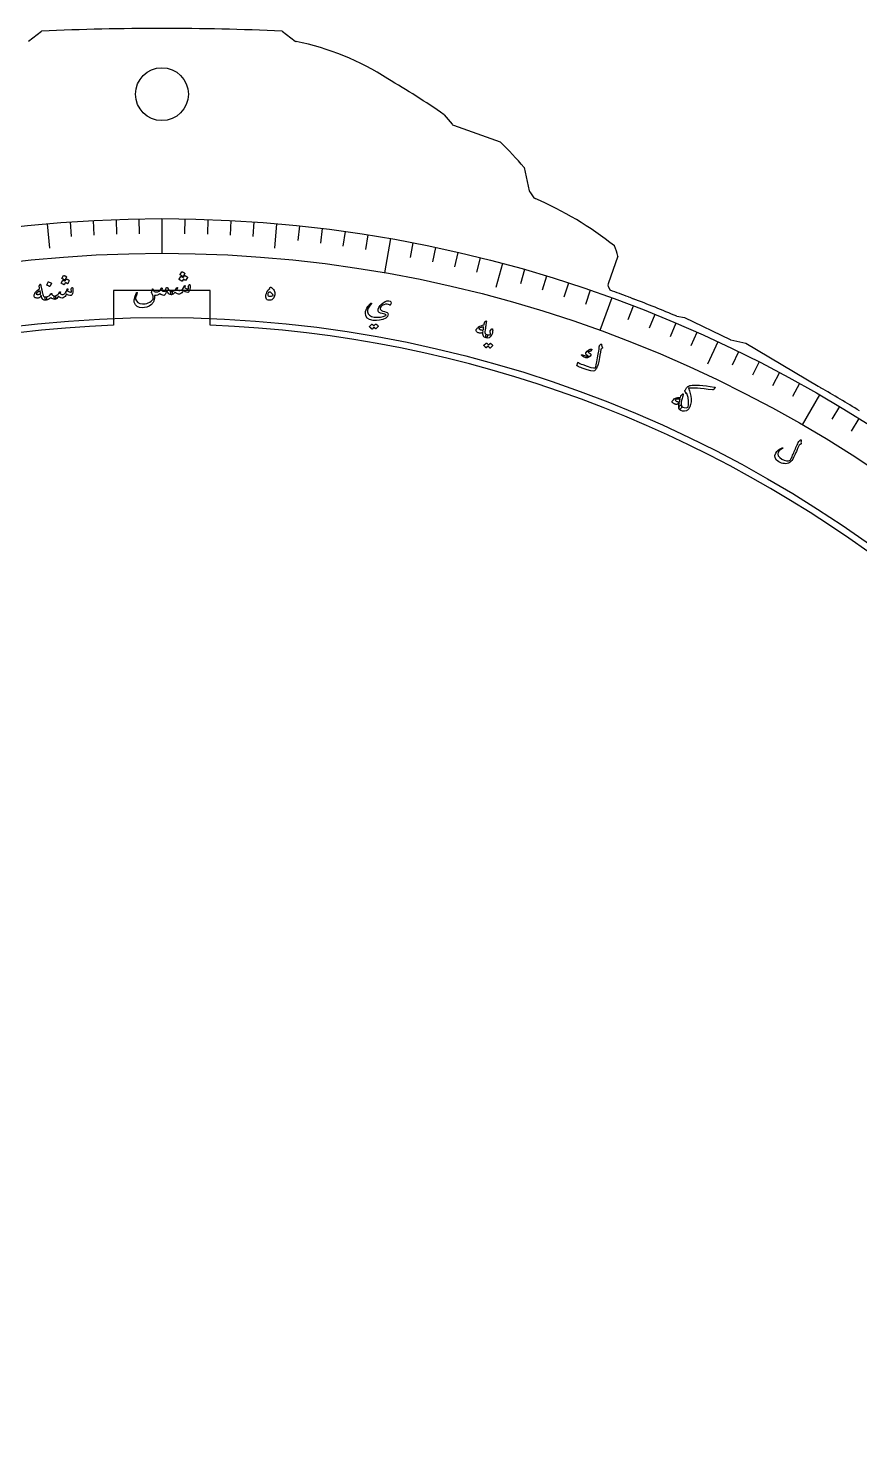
# Model space of a CAD drawing. Header units: millimetres. Extents: x -65 to 65, y -65 to 74.
# Drawn here: x -6.6 to 34.3, y 4.1 to 74 of the extents above; entities that cross this region are included whole.
import ezdxf

# ---------------------------------------------------------------- set-up
doc = ezdxf.new("R2010")
doc.units = ezdxf.units.MM
for name, color, linetype in [('CUT_INNER', 6, 'Continuous'), ('CUT_OUTER', 1, 'Continuous'), ('ENGRAVE', 7, 'Continuous'), ('ENGRAVE_FINE', 8, 'Continuous'), ('TEXT', 5, 'Continuous')]:
    doc.layers.add(name, color=color, linetype=linetype)

msp = doc.modelspace()

# ---------------------------------------------------------------- linework, layer by layer
at = {"layer": 'CUT_INNER'}
for points in [[(2.375, 61.135), (-2.375, 61.135), (-2.375, 59.4273)], [(2.375, 59.4273), (2.375, 61.135)]]:
    msp.add_lwpolyline(points, dxfattribs=at)
msp.add_circle((0, 70.7888), 1.3, dxfattribs=at)
for centre, radius, start, end in [((0.0001, -0.0002), 59.4749, 92.288724, 16.523657), ((0.0006, 0.0004), 59.4743, 16.523207, 87.71201)]:
    msp.add_arc(centre, radius, start, end, dxfattribs=at)
at = {"layer": 'CUT_OUTER'}
for points in [[(-6.5649, 73.4018), (-5.9184, 73.8867), (-5.9156, 73.8886)], [(5.9046, 73.8886), (5.9074, 73.8867), (6.5539, 73.4018)], [(13.8689, 69.7806), (13.8715, 69.7778), (14.2621, 69.3091)], [(14.3269, 69.2639), (16.6321, 68.4404), (16.6354, 68.439)], [(17.8092, 67.182), (17.8101, 67.1787), (18.0534, 66.0404)], [(18.08, 65.9818), (18.2912, 65.7002)], [(22.4196, 62.8225), (22.4186, 62.8192), (21.9379, 61.4578)], [(21.9452, 61.3407), (22.0413, 61.1485)], [(22.9391, 60.8175), (23.0034, 60.8111), (23.0067, 60.8106), (23.0098, 60.8092), (23.1637, 60.7322)], [(25.3175, 59.8665), (25.6858, 59.8051), (25.6892, 59.8044), (25.6925, 59.803), (27.9369, 58.7221), (27.9529, 58.7155), (27.9696, 58.7107), (28.7033, 58.5483), (28.7072, 58.5473), (28.7107, 58.5454), (32.2618, 56.4282), (32.3848, 56.358)]]:
    msp.add_lwpolyline(points, dxfattribs=at)
for centre, radius, start, end in [((-0.0055, -55.6663), 129.6897, 87.388068, 92.611917), ((6.6439, 73.5218), 0.15, 233.130102, 253.491157), ((4.0805, 60.77), 12.8576, 56.912234, 78.693796), ((-7.4251, 39.3691), 37.1254, 55.000405, 60.067465), ((14.3773, 69.4051), 0.15, 219.805571, 250.34115), ((4.0662, 55.5249), 18.021, 40.305286, 45.775595), ((18.2, 66.0718), 0.15, 192.064421, 216.869898), ((18.4112, 65.7902), 0.15, 216.869898, 242.605391), ((11.557, 49.8346), 17.2159, 51.594139, 66.788481), ((16.8137, 61.2334), 5.8268, 15.825905, 21.041291), ((22.0793, 61.4078), 0.15, 160.551762, 206.565051), ((3.7417, 10.1327), 54.1986, 69.255306, 70.266919), ((0.5765, 1.4273), 63.4607, 67.053998, 69.149839), ((0.5385, 0.9174), 63.9362, 58.126889, 60.125962)]:
    msp.add_arc(centre, radius, start, end, dxfattribs=at)
at = {"layer": 'ENGRAVE'}
for points in [[(-5.6362, 64.4224), (-5.5303, 63.2115)], [(0, 64.6685), (0, 62.9668)], [(5.6362, 64.4224), (5.5303, 63.2115)], [(11.2296, 63.686), (10.9341, 62.0102)], [(16.7374, 62.465), (16.4228, 61.2909)], [(22.1179, 60.7685), (21.5359, 59.1694)], [(27.3301, 58.6096), (26.8164, 57.5079)], [(32.3343, 56.0046), (31.4834, 54.5308)]]:
    msp.add_lwpolyline(points, dxfattribs=at)
for radius in [64.6685, 62.9668, 59.8065]:
    msp.add_circle((0, 0), radius, dxfattribs=at)
at = {"layer": 'ENGRAVE_FINE'}
for points in [[(-4.511, 64.511), (-4.4602, 63.7834)], [(-3.3845, 64.5799), (-3.3463, 63.8516)], [(-2.2569, 64.6291), (-2.2314, 63.9002)], [(-1.1286, 64.6587), (-1.1159, 63.9295)], [(1.1286, 64.6587), (1.1159, 63.9295)], [(2.2569, 64.6291), (2.2314, 63.9002)], [(3.3845, 64.5799), (3.3463, 63.8516)], [(4.511, 64.511), (4.4602, 63.7834)], [(6.7597, 64.3142), (6.6835, 63.5889)], [(7.8811, 64.1865), (7.7922, 63.4626)], [(9.0001, 64.0392), (8.8986, 63.3169)], [(10.1164, 63.8723), (10.0023, 63.152)], [(12.3393, 63.4804), (12.2002, 62.7645)], [(13.4453, 63.2553), (13.2937, 62.542)], [(14.5472, 63.0111), (14.3832, 62.3004)], [(15.6447, 62.7476), (15.4683, 62.0399)], [(17.8251, 62.1634), (17.624, 61.4623)], [(18.9072, 61.8428), (18.694, 61.1454)], [(19.9837, 61.5034), (19.7583, 60.8098)], [(21.054, 61.1453), (20.8166, 60.4557)], [(23.1751, 60.3732), (22.9138, 59.6924)], [(24.2252, 59.9596), (23.952, 59.2834)], [(25.268, 59.5277), (24.983, 58.8563)], [(26.303, 59.0776), (26.0064, 58.4114)], [(28.3488, 58.1237), (28.0291, 57.4682)], [(29.3589, 57.6201), (29.0278, 56.9702)], [(30.36, 57.0989), (30.0176, 56.455)], [(31.3519, 56.5603), (30.9983, 55.9225)], [(33.3067, 55.4317), (32.9311, 54.8066)], [(34.2691, 54.842), (33.8826, 54.2235)]]:
    msp.add_lwpolyline(points, dxfattribs=at)
at = {"layer": 'TEXT'}
for points in [[(-5.5885, 61.5518), (-5.5864, 61.5543), (-5.5834, 61.556), (-5.5793, 61.5568), (-5.5742, 61.5568), (-5.5374, 61.5457), (-5.5024, 61.5313), (-5.4692, 61.5135), (-5.4378, 61.4923), (-5.4346, 61.489), (-5.4331, 61.4855), (-5.4331, 61.4818), (-5.4347, 61.478), (-5.5081, 61.3328), (-5.511, 61.3292), (-5.515, 61.328), (-5.5201, 61.3293), (-5.5264, 61.3329), (-5.5319, 61.3361), (-5.5404, 61.3408), (-5.5521, 61.347), (-5.567, 61.3548), (-5.5851, 61.3641), (-5.6069, 61.3749), (-5.6322, 61.3872), (-5.6612, 61.401), (-5.6651, 61.4034), (-5.6671, 61.4059), (-5.6674, 61.4086), (-5.6658, 61.4115)], [(-4.7073, 61.693), (-4.7052, 61.6954), (-4.7021, 61.697), (-4.698, 61.6978), (-4.6929, 61.6977), (-4.6744, 61.6924), (-4.6564, 61.6863), (-4.6389, 61.6796), (-4.6219, 61.6721), (-4.6054, 61.6637), (-4.5891, 61.6545), (-4.5731, 61.6443), (-4.5574, 61.6331), (-4.5543, 61.6296), (-4.5527, 61.6257), (-4.5528, 61.6215), (-4.5544, 61.6169), (-4.6318, 61.4726), (-4.634, 61.4706), (-4.6375, 61.4704), (-4.6424, 61.4718), (-4.6484, 61.475), (-4.6525, 61.4772), (-4.6587, 61.4806), (-4.6673, 61.4852), (-4.6781, 61.491), (-4.6912, 61.4978), (-4.7065, 61.5057), (-4.7241, 61.5145), (-4.744, 61.5242), (-4.7999, 61.4178), (-4.8029, 61.415), (-4.807, 61.4145), (-4.8122, 61.4161), (-4.8184, 61.42), (-4.8239, 61.4232), (-4.8324, 61.428), (-4.844, 61.4344), (-4.8587, 61.4423), (-4.8768, 61.4518), (-4.8984, 61.4629), (-4.9236, 61.4755), (-4.9524, 61.4896), (-4.9555, 61.492), (-4.957, 61.4947), (-4.9569, 61.4974), (-4.9551, 61.5003), (-4.876, 61.6379), (-4.8739, 61.6403), (-4.8708, 61.642), (-4.8668, 61.6427), (-4.8617, 61.6427), (-4.8486, 61.639), (-4.8355, 61.6349), (-4.8226, 61.6305), (-4.8098, 61.6258), (-4.7971, 61.6206), (-4.7848, 61.6147), (-4.7727, 61.6083), (-4.761, 61.6013)], [(-4.8483, 61.8717), (-4.8462, 61.8741), (-4.8431, 61.8757), (-4.839, 61.8765), (-4.8339, 61.8764), (-4.8153, 61.8712), (-4.7973, 61.8652), (-4.7797, 61.8584), (-4.7627, 61.851), (-4.7461, 61.8427), (-4.7298, 61.8334), (-4.7137, 61.8233), (-4.6979, 61.8122), (-4.6939, 61.808), (-4.6918, 61.804), (-4.6915, 61.8), (-4.693, 61.7961), (-4.7704, 61.6516), (-4.7734, 61.6489), (-4.7775, 61.6484), (-4.7827, 61.65), (-4.7889, 61.6538), (-4.7944, 61.6571), (-4.8029, 61.6619), (-4.8146, 61.6683), (-4.8293, 61.6762), (-4.8475, 61.6857), (-4.8692, 61.6968), (-4.8945, 61.7094), (-4.9233, 61.7235), (-4.9272, 61.7259), (-4.9293, 61.7285), (-4.9295, 61.7312), (-4.9279, 61.7341)], [(1.1061, 61.8624), (1.1084, 61.8646), (1.1117, 61.8659), (1.1158, 61.8663), (1.1208, 61.8658), (1.1388, 61.8587), (1.1561, 61.851), (1.1729, 61.8426), (1.1891, 61.8336), (1.2048, 61.8237), (1.2201, 61.813), (1.2351, 61.8013), (1.2497, 61.7887), (1.2524, 61.7849), (1.2536, 61.7809), (1.2532, 61.7767), (1.2512, 61.7724), (1.1606, 61.6359), (1.1581, 61.6342), (1.1546, 61.6342), (1.1499, 61.6361), (1.1442, 61.6399), (1.1404, 61.6424), (1.1345, 61.6464), (1.1264, 61.6518), (1.1162, 61.6586), (1.1038, 61.6666), (1.0892, 61.6759), (1.0726, 61.6863), (1.0537, 61.6979), (0.988, 61.5971), (0.9847, 61.5947), (0.9806, 61.5945), (0.9756, 61.5966), (0.9698, 61.6011), (0.9647, 61.6048), (0.9567, 61.6103), (0.9457, 61.6178), (0.9318, 61.6271), (0.9147, 61.6383), (0.8942, 61.6513), (0.8702, 61.6662), (0.8429, 61.6829), (0.8401, 61.6857), (0.8389, 61.6884), (0.8392, 61.6911), (0.8412, 61.6938), (0.9329, 61.8234), (0.9352, 61.8257), (0.9385, 61.827), (0.9426, 61.8274), (0.9476, 61.8268), (0.9603, 61.8219), (0.9729, 61.8167), (0.9854, 61.8111), (0.9977, 61.8051), (1.0098, 61.7988), (1.0216, 61.7918), (1.033, 61.7843), (1.044, 61.7762)], [(0.9824, 62.0536), (0.9848, 62.0558), (0.988, 62.0571), (0.9921, 62.0575), (0.9972, 62.057), (1.0152, 62.05), (1.0326, 62.0423), (1.0495, 62.0339), (1.0657, 62.0249), (1.0815, 62.0151), (1.0969, 62.0044), (1.1119, 61.9927), (1.1266, 61.9802), (1.1302, 61.9757), (1.1319, 61.9715), (1.1319, 61.9675), (1.13, 61.9638), (1.0394, 61.8272), (1.0361, 61.8247), (1.032, 61.8246), (1.027, 61.8267), (1.0211, 61.8311), (1.016, 61.8348), (1.0079, 61.8404), (0.9969, 61.8479), (0.983, 61.8572), (0.9658, 61.8684), (0.9453, 61.8814), (0.9213, 61.8963), (0.8938, 61.9131), (0.8902, 61.9159), (0.8884, 61.9186), (0.8884, 61.9214), (0.8903, 61.9241)], [(-5.9989, 61.4328), (-5.9892, 61.4452), (-5.9809, 61.4474), (-5.974, 61.4394), (-5.9683, 61.4212), (-5.9659, 61.4101), (-5.9625, 61.3948), (-5.958, 61.3753), (-5.9523, 61.3515), (-5.9457, 61.3233), (-5.9381, 61.2903), (-5.9297, 61.2527), (-5.9203, 61.2103), (-5.9111, 61.1687), (-5.9028, 61.1314), (-5.8956, 61.0985), (-5.8893, 61.07), (-5.8841, 61.0459), (-5.8799, 61.0263), (-5.8767, 61.0114), (-5.8745, 61.0011), (-5.8589, 60.936), (-5.8406, 60.8861), (-5.8197, 60.8512), (-5.7962, 60.8314), (-5.7803, 60.8244), (-5.7615, 60.8206), (-5.7398, 60.82), (-5.7152, 60.8227), (-5.7005, 60.8216), (-5.6886, 60.8156), (-5.6797, 60.8044), (-5.6738, 60.7882), (-5.6703, 60.7683), (-5.6691, 60.748), (-5.6702, 60.7273), (-5.6734, 60.7061), (-5.6784, 60.6878), (-5.6845, 60.674), (-5.6917, 60.6646), (-5.6999, 60.6598), (-5.7471, 60.6558), (-5.7885, 60.6605), (-5.8242, 60.674), (-5.8542, 60.6962), (-5.8809, 60.7305), (-5.9047, 60.7767), (-5.9257, 60.8348), (-5.9436, 60.9049), (-5.9649, 60.8591), (-5.9875, 60.8225), (-6.0115, 60.7951), (-6.0368, 60.777), (-6.058, 60.7693), (-6.0833, 60.7646), (-6.1129, 60.7629), (-6.1466, 60.7641), (-6.1824, 60.7685), (-6.2128, 60.7748), (-6.2377, 60.7829), (-6.2571, 60.7931), (-6.2732, 60.8064), (-6.2845, 60.8208), (-6.2909, 60.8365), (-6.2925, 60.8534), (-6.2905, 60.8748), (-6.2858, 60.8988), (-6.2783, 60.9254), (-6.2682, 60.9546), (-6.2566, 60.984), (-6.2462, 61.0075), (-6.237, 61.0253), (-6.2291, 61.0371), (-6.1834, 61.087), (-6.1328, 61.1346), (-6.0773, 61.1799), (-6.0169, 61.2228), (-6.0227, 61.2573), (-6.0273, 61.2871), (-6.0308, 61.3122), (-6.0332, 61.3327), (-6.0338, 61.3499), (-6.0323, 61.3656), (-6.0285, 61.3797), (-6.0225, 61.3922)], [(-5.9933, 61.1137), (-6.0568, 61.0847), (-6.1098, 61.0515), (-6.1522, 61.014), (-6.1841, 60.9723), (-6.1859, 60.9668), (-6.1854, 60.9621), (-6.1823, 60.9581), (-6.1768, 60.9548), (-6.1571, 60.9486), (-6.1361, 60.9445), (-6.1136, 60.9425), (-6.0897, 60.9425), (-6.0645, 60.9446), (-6.0379, 60.9488), (-6.0098, 60.9551), (-5.9804, 60.9634), (-5.9759, 60.9653), (-5.9713, 60.9684), (-5.9666, 60.9726), (-5.9617, 60.978), (-5.9643, 60.9927), (-5.9672, 61.0081), (-5.9705, 61.0241), (-5.9743, 61.0407), (-5.9784, 61.058), (-5.983, 61.0759), (-5.9879, 61.0945), (-5.9933, 61.1137)], [(-5.2747, 60.8624), (-5.26, 60.859), (-5.2491, 60.8551), (-5.242, 60.8506), (-5.2387, 60.8455), (-5.2366, 60.8374), (-5.2353, 60.8275), (-5.2348, 60.8157), (-5.235, 60.802), (-5.2381, 60.7578), (-5.2434, 60.726), (-5.2509, 60.7066), (-5.2606, 60.6994), (-5.3098, 60.7021), (-5.3603, 60.7185), (-5.412, 60.7487), (-5.465, 60.7927), (-5.5075, 60.7443), (-5.5608, 60.706), (-5.6249, 60.6778), (-5.6999, 60.6598), (-5.7083, 60.6607), (-5.7154, 60.6651), (-5.7213, 60.6732), (-5.7259, 60.6847), (-5.7475, 60.7594), (-5.7499, 60.7677), (-5.7501, 60.7769), (-5.7481, 60.787), (-5.7439, 60.798), (-5.7387, 60.8068), (-5.7322, 60.8138), (-5.7244, 60.8191), (-5.7152, 60.8227), (-5.6254, 60.8447), (-5.5527, 60.876), (-5.4971, 60.9167), (-5.4588, 60.9667), (-5.4544, 60.9735), (-5.4489, 60.9785), (-5.4424, 60.9818), (-5.4347, 60.9834), (-5.4275, 60.983), (-5.4222, 60.9804), (-5.4187, 60.9756), (-5.417, 60.9686), (-5.4162, 60.9618), (-5.415, 60.956), (-5.4134, 60.9511), (-5.4115, 60.9472), (-5.3778, 60.9133), (-5.3438, 60.8879), (-5.3095, 60.8709), (-5.2747, 60.8624)], [(-4.4239, 61.2856), (-4.4201, 61.2886), (-4.4153, 61.288), (-4.4097, 61.2839), (-4.4031, 61.2762), (-4.3956, 61.2628), (-4.3893, 61.2434), (-4.3842, 61.2181), (-4.3802, 61.1867), (-4.3771, 61.1509), (-4.3765, 61.1159), (-4.3785, 61.0816), (-4.383, 61.048), (-4.3985, 60.9822), (-4.4176, 60.9343), (-4.4402, 60.9044), (-4.4663, 60.8925), (-4.5302, 60.8915), (-4.5903, 60.9038), (-4.6466, 60.9292), (-4.6993, 60.9679), (-4.728, 60.8983), (-4.7641, 60.843), (-4.8076, 60.8018), (-4.8586, 60.7749), (-4.9135, 60.7655), (-4.9707, 60.7749), (-5.0301, 60.8033), (-5.0918, 60.8506), (-5.1333, 60.7873), (-5.1752, 60.741), (-5.2177, 60.7117), (-5.2606, 60.6994), (-5.2698, 60.7037), (-5.2794, 60.7179), (-5.2895, 60.7421), (-5.3, 60.7763), (-5.3057, 60.8105), (-5.3034, 60.8362), (-5.2931, 60.8535), (-5.2747, 60.8624), (-5.193, 60.8885), (-5.1232, 60.9315), (-5.0651, 60.9914), (-5.0188, 61.0683), (-5.0163, 61.0725), (-5.0135, 61.0756), (-5.0104, 61.0775), (-5.0069, 61.0784), (-5.0025, 61.0783), (-4.9986, 61.0773), (-4.995, 61.0753), (-4.9918, 61.0723), (-4.9893, 61.0627), (-4.9919, 61.0459), (-4.9996, 61.0218), (-5.0124, 60.9904), (-4.9905, 60.9688), (-4.958, 60.9543), (-4.915, 60.9467), (-4.8613, 60.9461), (-4.7961, 60.9653), (-4.7416, 61.0152), (-4.6978, 61.096), (-4.6648, 61.2076), (-4.6631, 61.2133), (-4.6609, 61.2174), (-4.6582, 61.22), (-4.6548, 61.2211), (-4.6497, 61.221), (-4.6451, 61.22), (-4.6412, 61.218), (-4.6379, 61.2151), (-4.6353, 61.2107), (-4.6336, 61.2063), (-4.6328, 61.2018), (-4.6329, 61.1972), (-4.6453, 61.1197), (-4.6227, 61.1025), (-4.5959, 61.0879), (-4.5651, 61.0759), (-4.5301, 61.0664), (-4.4963, 61.061), (-4.4709, 61.0612), (-4.4539, 61.0669), (-4.4453, 61.0781), (-4.4434, 61.0944), (-4.4468, 61.1172), (-4.4554, 61.1464), (-4.4693, 61.1821), (-4.4681, 61.1925), (-4.4602, 61.2133), (-4.4454, 61.2443), (-4.4239, 61.2856)], [(0.2136, 61.2593), (0.2171, 61.2685), (0.2223, 61.2761), (0.229, 61.2821), (0.2373, 61.2865), (0.2481, 61.2881), (0.2587, 61.2841), (0.269, 61.2744), (0.279, 61.259), (0.3236, 61.1841), (0.3691, 61.1308), (0.4156, 61.0991), (0.4631, 61.0888), (0.486, 61.083), (0.5001, 61.064), (0.5055, 61.0319), (0.5022, 60.9867), (0.4961, 60.9597), (0.4873, 60.9405), (0.4759, 60.929), (0.4619, 60.9252), (0.3982, 60.9385), (0.3406, 60.9774), (0.2892, 61.0418), (0.244, 61.1319), (0.2403, 61.14), (0.2363, 61.1424), (0.2321, 61.1391), (0.2276, 61.1302), (0.2062, 61.0632), (0.1878, 61.0094), (0.1724, 60.9688), (0.16, 60.9413), (0.1477, 60.9215), (0.1324, 60.9073), (0.1142, 60.8988), (0.0931, 60.896), (0.0416, 60.9005), (-0.0081, 60.9156), (-0.0561, 60.9414), (-0.1022, 60.9778), (-0.1541, 60.932), (-0.2141, 60.9021), (-0.2823, 60.8879), (-0.3586, 60.8896), (-0.3608, 60.8418), (-0.3644, 60.7968), (-0.3693, 60.7545), (-0.3756, 60.7149), (-0.3833, 60.678), (-0.3923, 60.6435), (-0.4026, 60.6115), (-0.4144, 60.582), (-0.4334, 60.5426), (-0.4569, 60.5067), (-0.485, 60.4741), (-0.5175, 60.4448), (-0.6246, 60.3734), (-0.7357, 60.3226), (-0.851, 60.2924), (-0.9705, 60.2829), (-1.1079, 60.3), (-1.2178, 60.347), (-1.3003, 60.4243), (-1.3554, 60.5319), (-1.3641, 60.57), (-1.3672, 60.6157), (-1.3646, 60.669), (-1.3563, 60.73), (-1.3411, 60.7973), (-1.3178, 60.8695), (-1.2865, 60.9467), (-1.247, 61.0288), (-1.2433, 61.0344), (-1.2395, 61.0385), (-1.2353, 61.0409), (-1.2309, 61.0418), (-1.225, 61.0414), (-1.22, 61.0398), (-1.2159, 61.037), (-1.2126, 61.0331), (-1.2105, 61.0285), (-1.2097, 61.0236), (-1.2103, 61.0185), (-1.2122, 61.0131), (-1.2581, 60.9145), (-1.2876, 60.832), (-1.301, 60.7655), (-1.2982, 60.7149), (-1.2569, 60.6215), (-1.186, 60.5509), (-1.0856, 60.503), (-0.9557, 60.4777), (-0.8916, 60.4761), (-0.8234, 60.4842), (-0.751, 60.5017), (-0.6744, 60.5287), (-0.5978, 60.5645), (-0.5323, 60.6065), (-0.4781, 60.6547), (-0.435, 60.7091), (-0.4249, 60.7812), (-0.4329, 60.8554), (-0.4594, 60.9318), (-0.5042, 61.0103), (-0.5087, 61.0193), (-0.5111, 61.028), (-0.5115, 61.0365), (-0.5099, 61.0448), (-0.4694, 61.196), (-0.4636, 61.2097), (-0.4568, 61.2161), (-0.4491, 61.2153), (-0.4404, 61.2072), (-0.4287, 61.1852), (-0.4174, 61.161), (-0.4066, 61.1344), (-0.3962, 61.1057), (-0.3772, 61.0811), (-0.3389, 61.0674), (-0.2811, 61.0644), (-0.2039, 61.0721), (-0.1621, 61.0841), (-0.1256, 61.1054), (-0.0942, 61.1361), (-0.0681, 61.176), (-0.0646, 61.1816), (-0.0613, 61.1876), (-0.0582, 61.1939), (-0.0554, 61.2005), (-0.0527, 61.2074), (-0.05, 61.2144), (-0.0472, 61.2215), (-0.0445, 61.2287), (-0.039, 61.2424), (-0.0332, 61.2524), (-0.0272, 61.2587), (-0.0209, 61.2615), (-0.0155, 61.2616), (-0.01, 61.2601), (-0.0045, 61.257), (0.0009, 61.2524), (0.0055, 61.2475), (0.0082, 61.2419), (0.0091, 61.2357), (0.0082, 61.2287), (-0.01, 61.176), (-0.0122, 61.16), (-0.01, 61.1465), (-0.0032, 61.1355), (0.0082, 61.1269), (0.0439, 61.1107), (0.0802, 61.1019), (0.1173, 61.1006), (0.155, 61.1067), (0.1675, 61.1183), (0.1814, 61.1476), (0.1968, 61.1946), (0.2136, 61.2593)], [(1.35, 61.4302), (1.3541, 61.4329), (1.3587, 61.4319), (1.364, 61.4272), (1.3698, 61.4189), (1.376, 61.4049), (1.3804, 61.385), (1.3832, 61.3593), (1.3842, 61.3277), (1.3839, 61.2917), (1.3812, 61.2568), (1.376, 61.2228), (1.3683, 61.1898), (1.3467, 61.1257), (1.3233, 61.0799), (1.298, 61.0522), (1.2708, 61.0428), (1.2072, 61.0479), (1.1485, 61.0657), (1.0948, 61.0963), (1.046, 61.1398), (1.0109, 61.0732), (0.9697, 61.0215), (0.9225, 60.9846), (0.8692, 60.9626), (0.8137, 60.9584), (0.7577, 60.9732), (0.7012, 61.007), (0.6441, 61.0599), (0.5969, 61.0007), (0.5508, 60.9586), (0.5058, 60.9334), (0.4619, 60.9252), (0.4531, 60.9303), (0.4449, 60.9453), (0.4371, 60.9704), (0.4299, 61.0054), (0.4275, 61.04), (0.4322, 61.0654), (0.4441, 61.0817), (0.4631, 61.0888), (0.5469, 61.1071), (0.6205, 61.1433), (0.6839, 61.1975), (0.7373, 61.2698), (0.7401, 61.2737), (0.7432, 61.2765), (0.7466, 61.2782), (0.7501, 61.2787), (0.7544, 61.2782), (0.7582, 61.2768), (0.7616, 61.2745), (0.7645, 61.2712), (0.7661, 61.2614), (0.7619, 61.2449), (0.752, 61.2216), (0.7363, 61.1916), (0.7561, 61.1681), (0.7871, 61.1505), (0.8292, 61.1389), (0.8826, 61.1333), (0.9493, 61.1463), (1.0083, 61.1909), (1.0594, 61.2672), (1.1028, 61.3752), (1.105, 61.3807), (1.1076, 61.3846), (1.1106, 61.387), (1.114, 61.3877), (1.1191, 61.3872), (1.1235, 61.3857), (1.1272, 61.3834), (1.1303, 61.3801), (1.1324, 61.3755), (1.1337, 61.371), (1.1341, 61.3664), (1.1336, 61.3619), (1.114, 61.2859), (1.1349, 61.2666), (1.1601, 61.2496), (1.1897, 61.2347), (1.2237, 61.222), (1.2568, 61.2135), (1.282, 61.2112), (1.2995, 61.2153), (1.3092, 61.2257), (1.3126, 61.2417), (1.3114, 61.2647), (1.3055, 61.2946), (1.295, 61.3314), (1.2972, 61.3417), (1.3071, 61.3616), (1.3247, 61.3911), (1.35, 61.4302)], [(5.3136, 61.2897), (5.3298, 61.2955), (5.3475, 61.2954), (5.3668, 61.2895), (5.3877, 61.2778), (5.4385, 61.237), (5.4803, 61.192), (5.5133, 61.1427), (5.5374, 61.0892), (5.5524, 61.0343), (5.558, 60.9792), (5.5542, 60.9237), (5.541, 60.868), (5.5218, 60.8178), (5.4974, 60.7738), (5.468, 60.736), (5.4335, 60.7043), (5.3955, 60.6797), (5.3559, 60.6633), (5.3144, 60.6549), (5.2712, 60.6547), (5.2156, 60.6636), (5.1712, 60.6834), (5.1382, 60.714), (5.1166, 60.7555), (5.1056, 60.8047), (5.1049, 60.86), (5.1145, 60.9216), (5.1344, 60.9894), (5.1634, 61.059), (5.2001, 61.1243), (5.2445, 61.1853), (5.2966, 61.2419), (5.2985, 61.2446), (5.3, 61.2494), (5.3013, 61.2562), (5.3023, 61.2651), (5.3037, 61.2748), (5.3061, 61.2821), (5.3094, 61.2871), (5.3136, 61.2897)], [(5.4515, 60.8852), (5.4599, 60.894), (5.462, 60.9061), (5.4578, 60.9216), (5.4473, 60.9403), (5.4094, 60.9898), (5.3714, 61.0255), (5.3333, 61.0476), (5.2952, 61.0559), (5.2765, 61.0542), (5.2587, 61.0458), (5.2417, 61.0308), (5.2254, 61.009), (5.2119, 60.9852), (5.2029, 60.964), (5.1985, 60.9453), (5.1986, 60.9292), (5.2087, 60.8988), (5.2286, 60.876), (5.2582, 60.8608), (5.2976, 60.8532), (5.3417, 60.8521), (5.3821, 60.8571), (5.4187, 60.8682), (5.4515, 60.8852)], [(11.1893, 60.4232), (11.1348, 60.4533), (11.0702, 60.466), (10.9954, 60.4612), (10.9106, 60.4391), (10.8547, 60.4134), (10.8059, 60.3794), (10.7643, 60.3372), (10.7298, 60.2868), (10.7254, 60.2763), (10.7232, 60.2649), (10.7231, 60.2527), (10.7251, 60.2396), (10.7467, 60.1963), (10.789, 60.159), (10.8522, 60.1275), (10.9363, 60.1019), (11.0193, 60.0773), (11.0778, 60.0496), (11.1117, 60.0187), (11.121, 59.9848), (11.1106, 59.9192), (11.0871, 59.8635), (11.0504, 59.8176), (11.0008, 59.7814), (10.8522, 59.7147), (10.6996, 59.6731), (10.5429, 59.6566), (10.3819, 59.6651), (10.2117, 59.7069), (10.0917, 59.7812), (10.0216, 59.8884), (10.0016, 60.0286), (10.0113, 60.1021), (10.035, 60.1797), (10.0728, 60.2614), (10.1246, 60.3471), (10.1416, 60.3706), (10.1588, 60.393), (10.1762, 60.4145), (10.1937, 60.4351), (10.2117, 60.4547), (10.23, 60.4736), (10.2488, 60.4918), (10.2681, 60.5091), (10.278, 60.516), (10.2863, 60.518), (10.2927, 60.5153), (10.2974, 60.5078), (10.2993, 60.4992), (10.2987, 60.491), (10.2957, 60.4832), (10.2902, 60.4759), (10.1963, 60.3696), (10.1346, 60.2699), (10.105, 60.1767), (10.1072, 60.0902), (10.1446, 59.993), (10.2107, 59.9177), (10.3056, 59.8641), (10.4292, 59.8321), (10.5922, 59.8168), (10.7427, 59.8242), (10.8812, 59.8545), (11.0075, 59.9077), (11.0154, 59.9128), (11.0191, 59.9185), (11.0186, 59.9251), (11.0139, 59.9324), (10.9921, 59.9485), (10.9524, 59.9659), (10.8948, 59.9847), (10.8193, 60.0048), (10.743, 60.0285), (10.6867, 60.0572), (10.6503, 60.0911), (10.6339, 60.1303), (10.6307, 60.1734), (10.6354, 60.2172), (10.6481, 60.2617), (10.6688, 60.3069), (10.7252, 60.3927), (10.7959, 60.4684), (10.881, 60.5339), (10.9803, 60.589), (11.0064, 60.6016), (11.0314, 60.6121), (11.0554, 60.6204), (11.0782, 60.6267), (11.0999, 60.6309), (11.1203, 60.6333), (11.1395, 60.6338), (11.1574, 60.6325), (11.2248, 60.6134), (11.2613, 60.5758), (11.2669, 60.5197), (11.2416, 60.445), (11.2295, 60.4258), (11.2167, 60.4158), (11.2033, 60.415), (11.1893, 60.4232)], [(10.5045, 59.4812), (10.5071, 59.483), (10.5104, 59.4838), (10.5145, 59.4835), (10.5193, 59.4822), (10.5355, 59.4726), (10.551, 59.4623), (10.5659, 59.4515), (10.58, 59.4401), (10.5936, 59.428), (10.6067, 59.415), (10.6193, 59.4012), (10.6314, 59.3866), (10.6335, 59.3824), (10.634, 59.3783), (10.633, 59.3742), (10.6303, 59.3702), (10.5216, 59.2492), (10.5189, 59.2478), (10.5155, 59.2484), (10.5114, 59.251), (10.5064, 59.2556), (10.5031, 59.2596), (10.4977, 59.2652), (10.49, 59.2725), (10.4801, 59.2815), (10.468, 59.2922), (10.4534, 59.3049), (10.4365, 59.3195), (10.4171, 59.3359), (10.3318, 59.242), (10.3282, 59.2393), (10.3241, 59.2392), (10.3195, 59.2417), (10.3145, 59.2469), (10.3102, 59.2513), (10.3034, 59.258), (10.2939, 59.267), (10.282, 59.2783), (10.2672, 59.292), (10.2495, 59.3079), (10.2288, 59.3263), (10.205, 59.347), (10.2027, 59.3501), (10.202, 59.353), (10.2028, 59.3557), (10.2051, 59.358), (10.3141, 59.4739), (10.3167, 59.4757), (10.32, 59.4765), (10.324, 59.4763), (10.3288, 59.475), (10.3427, 59.4676), (10.3561, 59.4594), (10.3689, 59.4506), (10.3811, 59.441), (10.3927, 59.4308), (10.4038, 59.4202), (10.4143, 59.4091), (10.4243, 59.3974)], [(15.9252, 59.6353), (15.9385, 59.6435), (15.9471, 59.6426), (15.9508, 59.6327), (15.9497, 59.6137), (15.948, 59.6025), (15.9459, 59.5869), (15.9433, 59.5671), (15.9402, 59.5428), (15.9366, 59.514), (15.9321, 59.4805), (15.9268, 59.4423), (15.9207, 59.3994), (15.9148, 59.3571), (15.9094, 59.3194), (15.9047, 59.286), (15.9005, 59.257), (15.897, 59.2326), (15.8941, 59.2129), (15.8918, 59.1978), (15.8903, 59.1873), (15.8821, 59.1209), (15.8816, 59.0678), (15.889, 59.0278), (15.9041, 59.001), (15.9165, 58.9888), (15.9328, 58.9787), (15.9529, 58.9705), (15.9768, 58.9644), (15.9903, 58.9583), (15.9992, 58.9484), (16.0037, 58.9349), (16.0035, 58.9176), (15.9998, 58.8978), (15.9938, 58.8783), (15.9856, 58.8592), (15.9751, 58.8405), (15.964, 58.8252), (15.9535, 58.8144), (15.9435, 58.8082), (15.934, 58.8065), (15.8884, 58.8193), (15.8513, 58.8382), (15.8226, 58.8634), (15.8023, 58.8947), (15.7893, 58.9362), (15.7832, 58.9878), (15.784, 59.0496), (15.7917, 59.1215), (15.7557, 59.0861), (15.7217, 59.0597), (15.6897, 59.0425), (15.6597, 59.0344), (15.6371, 59.0346), (15.6117, 59.0391), (15.5834, 59.0478), (15.5523, 59.0609), (15.5203, 59.0775), (15.494, 59.094), (15.4736, 59.1104), (15.459, 59.1267), (15.4485, 59.1448), (15.443, 59.1623), (15.4425, 59.1793), (15.447, 59.1956), (15.4564, 59.215), (15.4692, 59.2358), (15.4855, 59.2581), (15.5052, 59.2818), (15.5264, 59.3053), (15.5444, 59.3237), (15.5592, 59.3371), (15.5708, 59.3455), (15.6311, 59.3761), (15.6952, 59.403), (15.7631, 59.4259), (15.8347, 59.4449), (15.8413, 59.4793), (15.8474, 59.5088), (15.853, 59.5335), (15.8579, 59.5535), (15.8634, 59.5699), (15.8703, 59.5841), (15.8788, 59.5959), (15.8888, 59.6055)], [(15.8185, 59.3345), (15.7488, 59.3296), (15.6876, 59.3171), (15.6347, 59.2968), (15.5902, 59.269), (15.5866, 59.2645), (15.5855, 59.2599), (15.5869, 59.255), (15.5909, 59.25), (15.6071, 59.2373), (15.6254, 59.2261), (15.6458, 59.2163), (15.6681, 59.208), (15.6925, 59.2011), (15.7189, 59.1957), (15.7474, 59.1917), (15.7778, 59.1892), (15.7827, 59.1894), (15.7881, 59.1907), (15.794, 59.193), (15.8004, 59.1963), (15.8032, 59.211), (15.8059, 59.2264), (15.8084, 59.2425), (15.8107, 59.2594), (15.8129, 59.2771), (15.8149, 59.2955), (15.8168, 59.3146), (15.8185, 59.3345)], [(16.1397, 59.1481), (16.2186, 59.2434), (16.2291, 59.2533), (16.238, 59.2555), (16.2452, 59.2499), (16.2507, 59.2364), (16.2574, 59.1989), (16.2602, 59.161), (16.2591, 59.1226), (16.254, 59.0837), (16.2449, 59.0442), (16.2316, 59.0039), (16.214, 58.9627), (16.1923, 58.9207), (16.1427, 58.8535), (16.0831, 58.8121), (16.0136, 58.7964), (15.934, 58.8065), (15.9267, 58.8145), (15.9222, 58.8337), (15.9205, 58.8642), (15.9216, 58.9059), (15.9245, 58.9276), (15.9297, 58.9447), (15.9372, 58.9571), (15.9469, 58.965), (15.9536, 58.9672), (15.9608, 58.9678), (15.9686, 58.9669), (15.9768, 58.9644), (16.0257, 58.9528), (16.0704, 58.9512), (16.1112, 58.9596), (16.1478, 58.9781), (16.1497, 58.9798), (16.1509, 58.9825), (16.1514, 58.986), (16.1512, 58.9904), (16.1511, 59.017), (16.1478, 59.045), (16.1413, 59.0744), (16.1317, 59.105), (16.1289, 59.1164), (16.1293, 59.1273), (16.1329, 59.1379), (16.1397, 59.1481)], [(16.1393, 58.5374), (16.142, 58.539), (16.1454, 58.5395), (16.1495, 58.5389), (16.1541, 58.5371), (16.1694, 58.5259), (16.184, 58.5142), (16.1979, 58.502), (16.211, 58.4893), (16.2235, 58.4759), (16.2354, 58.4618), (16.2467, 58.4469), (16.2574, 58.4311), (16.2591, 58.4268), (16.2593, 58.4226), (16.2578, 58.4186), (16.2548, 58.4149), (16.1347, 58.3048), (16.132, 58.3037), (16.1286, 58.3046), (16.1247, 58.3076), (16.1201, 58.3126), (16.1172, 58.3169), (16.1123, 58.323), (16.1053, 58.331), (16.0963, 58.3409), (16.0851, 58.3528), (16.0717, 58.3668), (16.0561, 58.3829), (16.0383, 58.4012), (15.9442, 58.3158), (15.9403, 58.3134), (15.9362, 58.3137), (15.9319, 58.3166), (15.9273, 58.3222), (15.9234, 58.3271), (15.9172, 58.3344), (15.9086, 58.3443), (15.8977, 58.3567), (15.8842, 58.3717), (15.8679, 58.3893), (15.8489, 58.4095), (15.8271, 58.4324), (15.8251, 58.4358), (15.8246, 58.4387), (15.8256, 58.4413), (15.8282, 58.4434), (15.948, 58.5484), (15.9508, 58.55), (15.9542, 58.5505), (15.9582, 58.5498), (15.9629, 58.5481), (15.9761, 58.5394), (15.9887, 58.53), (16.0007, 58.5199), (16.012, 58.5092), (16.0227, 58.498), (16.0328, 58.4863), (16.0423, 58.4742), (16.0512, 58.4617)], [(21.6085, 58.4843), (21.6115, 58.4625), (21.6152, 58.4414), (21.6198, 58.4211), (21.6252, 58.4016), (21.6314, 58.3829), (21.6386, 58.3649), (21.6469, 58.3476), (21.6561, 58.331), (21.6589, 58.3226), (21.6578, 58.3144), (21.6529, 58.3064), (21.6441, 58.2986), (21.594, 58.259), (21.5889, 58.2546), (21.585, 58.2507), (21.5823, 58.2474), (21.5808, 58.2445), (21.5579, 58.0958), (21.5362, 57.9618), (21.5156, 57.8424), (21.4963, 57.7378), (21.4782, 57.6479), (21.4613, 57.5731), (21.4455, 57.5132), (21.4309, 57.4682), (21.3998, 57.3848), (21.3884, 57.3589), (21.3758, 57.3333), (21.3618, 57.3082), (21.3465, 57.2834), (21.3298, 57.259), (21.3116, 57.235), (21.2918, 57.2115), (21.2706, 57.1885), (21.2045, 57.1671), (21.0817, 57.1813), (20.9022, 57.2309), (20.6657, 57.3151), (20.5929, 57.3442), (20.5261, 57.373), (20.4655, 57.4014), (20.4109, 57.4295), (20.4065, 57.4336), (20.4039, 57.4383), (20.4033, 57.4434), (20.4045, 57.4492), (20.4122, 57.476), (20.4195, 57.5003), (20.4262, 57.5221), (20.4324, 57.5415), (20.4382, 57.5586), (20.4436, 57.5737), (20.4487, 57.5867), (20.4534, 57.5977), (20.4564, 57.6038), (20.4599, 57.6065), (20.4639, 57.6059), (20.4684, 57.602), (20.504, 57.5757), (20.5523, 57.5485), (20.6132, 57.5203), (20.6868, 57.4911), (20.909, 57.4108), (21.0864, 57.3578), (21.2193, 57.3327), (21.3079, 57.3356), (21.327, 57.3875), (21.3515, 57.4857), (21.3812, 57.6301), (21.416, 57.8209), (21.4492, 58.0125), (21.4736, 58.1577), (21.4893, 58.2564), (21.4964, 58.3087), (21.4979, 58.3231), (21.4993, 58.3367), (21.5006, 58.3493), (21.5019, 58.3609), (21.5029, 58.3715), (21.5039, 58.381), (21.5046, 58.3893), (21.5051, 58.3965), (21.5073, 58.4118), (21.5119, 58.4255), (21.5188, 58.4376), (21.5281, 58.4481), (21.5849, 58.5008), (21.5893, 58.5042), (21.5933, 58.5059), (21.5969, 58.5062), (21.6002, 58.5048), (21.6035, 58.5011), (21.606, 58.4964), (21.6076, 58.4908), (21.6085, 58.4843)], [(21.1303, 58.2567), (21.1334, 58.2551), (21.1358, 58.2528), (21.1374, 58.2498), (21.1382, 58.2461), (21.1379, 58.2432), (21.1371, 58.2403), (21.1357, 58.2372), (21.1339, 58.2342), (21.0648, 58.1567), (21.057, 58.1491), (21.0498, 58.1438), (21.0432, 58.1406), (21.0371, 58.1397), (21.0133, 58.1414), (20.9919, 58.1401), (20.9731, 58.1356), (20.9569, 58.1281), (20.9523, 58.1227), (20.9531, 58.1149), (20.9594, 58.1047), (20.9712, 58.092), (20.9796, 58.0852), (20.9884, 58.0785), (20.9977, 58.0719), (21.0073, 58.0654), (21.0175, 58.0589), (21.0282, 58.0525), (21.0396, 58.0461), (21.0516, 58.0397), (21.0887, 58.0058), (21.0892, 57.9636), (21.0532, 57.9133), (20.9806, 57.8547), (20.9539, 57.8391), (20.9293, 57.8283), (20.907, 57.8222), (20.8869, 57.8209), (20.8664, 57.8238), (20.8394, 57.8318), (20.806, 57.8446), (20.7661, 57.8625), (20.7459, 57.872), (20.727, 57.8818), (20.7094, 57.8918), (20.6931, 57.9021), (20.678, 57.9123), (20.664, 57.9222), (20.651, 57.9316), (20.6391, 57.9407), (20.6324, 57.9483), (20.6284, 57.9556), (20.6269, 57.9628), (20.6281, 57.9697), (20.6316, 57.9761), (20.6365, 57.9797), (20.6429, 57.9807), (20.6508, 57.979), (20.6753, 57.9721), (20.703, 57.9637), (20.7339, 57.954), (20.7678, 57.943), (20.8312, 57.9222), (20.8816, 57.9083), (20.9188, 57.9013), (20.943, 57.9011), (20.9466, 57.9021), (20.949, 57.9043), (20.9505, 57.9075), (20.9508, 57.9118), (20.9502, 57.9148), (20.9482, 57.9181), (20.9449, 57.9216), (20.9402, 57.9254), (20.8946, 57.9553), (20.8759, 57.9688), (20.8608, 57.983), (20.8494, 57.9977), (20.8415, 58.0131), (20.8362, 58.0297), (20.8351, 58.0453), (20.8383, 58.0599), (20.8457, 58.0734), (20.9119, 58.1587), (20.9814, 58.2178), (21.0542, 58.2504), (21.1303, 58.2567)], [(25.5518, 55.4562), (25.5589, 55.433), (25.5563, 55.4066), (25.544, 55.3768), (25.5219, 55.3439), (25.4916, 55.3094), (25.4671, 55.2896), (25.4483, 55.2844), (25.4352, 55.2937), (25.4127, 55.3517), (25.4057, 55.4278), (25.4142, 55.522), (25.438, 55.6344), (25.3926, 55.5827), (25.3529, 55.5474), (25.319, 55.5284), (25.2908, 55.5258), (25.2778, 55.5291), (25.2642, 55.5334), (25.2499, 55.5388), (25.235, 55.5452), (25.2194, 55.5524), (25.2033, 55.5601), (25.1864, 55.5683), (25.169, 55.5771), (25.139, 55.5943), (25.1161, 55.6095), (25.1002, 55.6228), (25.0914, 55.6341), (25.0837, 55.6594), (25.0821, 55.6817), (25.0865, 55.701), (25.0971, 55.7173), (25.1467, 55.765), (25.1877, 55.8011), (25.2199, 55.8257), (25.2435, 55.8387), (25.2716, 55.8484), (25.3004, 55.8568), (25.33, 55.8639), (25.3604, 55.8696), (25.3918, 55.8739), (25.4245, 55.8769), (25.4584, 55.8785), (25.4937, 55.8788), (25.5148, 55.9471), (25.5192, 55.9612), (25.5246, 55.9731), (25.5311, 55.9828), (25.5385, 55.9902), (25.6074, 56.0487), (25.6189, 56.0546), (25.6255, 56.051), (25.6272, 56.0378), (25.6241, 56.0151), (25.6049, 55.9471), (25.5875, 55.8846), (25.5722, 55.8276), (25.5589, 55.7761), (25.5477, 55.73), (25.5391, 55.6894), (25.533, 55.6542), (25.5294, 55.6246), (25.5272, 55.5737), (25.5303, 55.5286), (25.5384, 55.4895), (25.5518, 55.4562)], [(27.1659, 56.3897), (27.1842, 56.3845), (27.1929, 56.3751), (27.1918, 56.3617), (27.181, 56.3441), (27.1278, 56.2809), (27.1133, 56.2652), (27.0995, 56.2541), (27.0865, 56.2478), (27.0741, 56.2462), (26.8571, 56.2758), (26.6599, 56.2997), (26.4824, 56.3181), (26.3246, 56.3311), (26.1867, 56.3386), (26.0688, 56.3405), (25.9708, 56.3369), (25.8927, 56.3279), (25.9402, 56.206), (25.9761, 56.0792), (26.0005, 55.9477), (26.0132, 55.8114), (26.012, 55.66), (25.9934, 55.5277), (25.9574, 55.4146), (25.9044, 55.3205), (25.8728, 55.2818), (25.8424, 55.2522), (25.8132, 55.2314), (25.7853, 55.2197), (25.6841, 55.2026), (25.5954, 55.2057), (25.5192, 55.229), (25.4552, 55.2725), (25.4326, 55.3017), (25.4221, 55.3368), (25.4238, 55.3777), (25.4376, 55.4247), (25.4541, 55.4596), (25.4719, 55.483), (25.4911, 55.4946), (25.5117, 55.4947), (25.52, 55.4903), (25.5295, 55.4825), (25.5401, 55.4711), (25.5518, 55.4562), (25.6049, 55.4054), (25.6762, 55.3777), (25.7656, 55.373), (25.8734, 55.3912), (25.8955, 55.5325), (25.8929, 55.6935), (25.8653, 55.8742), (25.8125, 56.0746), (25.8102, 56.0786), (25.8068, 56.0808), (25.8023, 56.0812), (25.7968, 56.0799), (25.7717, 56.0734), (25.766, 56.0724), (25.7612, 56.0737), (25.7573, 56.0774), (25.7541, 56.0835), (25.7151, 56.2094), (25.7163, 56.2171), (25.7228, 56.2328), (25.7344, 56.2567), (25.7514, 56.2887), (25.7705, 56.3222), (25.788, 56.3489), (25.8039, 56.3689), (25.8183, 56.382), (25.8397, 56.3974), (25.8607, 56.4111), (25.8814, 56.4232), (25.9018, 56.4338), (25.9218, 56.4428), (25.9417, 56.4505), (25.9612, 56.4567), (25.9805, 56.4616), (26.0691, 56.4739), (26.1747, 56.4803), (26.2973, 56.4808), (26.4369, 56.4752), (26.5936, 56.4635), (26.7673, 56.4454), (26.9581, 56.4209), (27.1659, 56.3897)], [(25.4734, 55.7862), (25.3954, 55.793), (25.3284, 55.7893), (25.2724, 55.775), (25.2274, 55.7502), (25.2362, 55.7363), (25.2492, 55.7224), (25.2665, 55.7086), (25.288, 55.6948), (25.301, 55.6882), (25.3144, 55.6821), (25.3281, 55.6764), (25.3421, 55.6712), (25.3566, 55.6667), (25.3715, 55.663), (25.387, 55.6603), (25.4031, 55.6584), (25.424, 55.6616), (25.4411, 55.676), (25.4543, 55.7017), (25.4637, 55.7386), (25.4665, 55.7563), (25.4691, 55.7701), (25.4714, 55.7801), (25.4734, 55.7862)], [(31.3979, 53.7858), (31.4035, 53.789), (31.4091, 53.7903), (31.4146, 53.7898), (31.4202, 53.7874), (31.4249, 53.7835), (31.4277, 53.7783), (31.4288, 53.7718), (31.4279, 53.764), (31.4217, 53.7193), (31.4194, 53.679), (31.4209, 53.6429), (31.4262, 53.6112), (31.427, 53.6005), (31.4233, 53.5908), (31.4152, 53.5821), (31.4026, 53.5745), (31.3955, 53.5714), (31.3888, 53.5684), (31.3824, 53.5654), (31.3763, 53.5625), (31.3706, 53.5598), (31.3653, 53.5574), (31.3604, 53.5552), (31.356, 53.5533), (31.3483, 53.5497), (31.341, 53.5442), (31.3343, 53.5368), (31.3281, 53.5275), (31.3141, 53.4993), (31.2993, 53.4683), (31.2836, 53.4345), (31.2671, 53.3979), (31.2496, 53.3585), (31.2311, 53.3165), (31.2116, 53.2718), (31.191, 53.2244), (31.1711, 53.1768), (31.152, 53.1322), (31.1338, 53.0906), (31.1164, 53.0521), (31.1, 53.0165), (31.0845, 52.9837), (31.0699, 52.9536), (31.0563, 52.9262), (31.0126, 52.8471), (30.963, 52.777), (30.9073, 52.716), (30.8457, 52.664), (30.8006, 52.6386), (30.745, 52.6234), (30.6788, 52.6183), (30.602, 52.6231), (30.5233, 52.6359), (30.4527, 52.6535), (30.3902, 52.6761), (30.3357, 52.7036), (30.214, 52.7979), (30.1479, 52.9024), (30.1374, 53.0174), (30.1827, 53.143), (30.238, 53.2243), (30.3078, 53.2951), (30.392, 53.3552), (30.4908, 53.4047), (30.4975, 53.407), (30.5034, 53.4075), (30.5085, 53.406), (30.5128, 53.4027), (30.5167, 53.398), (30.519, 53.3933), (30.5198, 53.3888), (30.5191, 53.3844), (30.517, 53.3784), (30.5138, 53.3733), (30.5096, 53.369), (30.5042, 53.3657), (30.4276, 53.3158), (30.3684, 53.27), (30.3263, 53.2282), (30.3015, 53.1904), (30.2797, 53.091), (30.3029, 52.9997), (30.3708, 52.9164), (30.4836, 52.8408), (30.596, 52.7912), (30.7012, 52.7657), (30.7994, 52.7644), (30.8906, 52.7873), (30.9054, 52.8154), (30.9221, 52.8486), (30.9405, 52.887), (30.9608, 52.9305), (30.9828, 52.9793), (31.0065, 53.0336), (31.0319, 53.0932), (31.0591, 53.1584), (31.0878, 53.2252), (31.1163, 53.2907), (31.1446, 53.3551), (31.1727, 53.4183), (31.2007, 53.4802), (31.2288, 53.5408), (31.2568, 53.6001), (31.2849, 53.6581), (31.3096, 53.7152), (31.3135, 53.7211), (31.3177, 53.7262), (31.3223, 53.7307), (31.3272, 53.7344)]]:
    msp.add_lwpolyline(points, close=True, dxfattribs=at)

doc.saveas('drawing.dxf')
